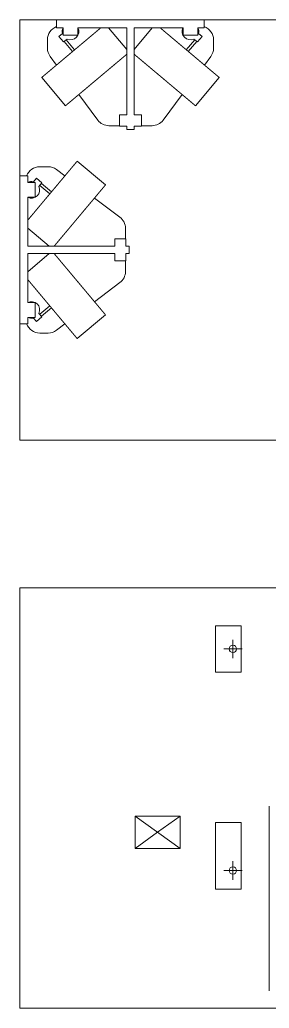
# Model space of a CAD drawing. Header units: millimetres. Extents: x 3056 to 110866, y 16649 to 58349.
# Drawn here: x 6756 to 8108, y 21473 to 26821 of the extents above; entities that cross this region are included whole.
import ezdxf

# ---------------------------------------------------------------- set-up
doc = ezdxf.new("R2010")
doc.units = ezdxf.units.MM
doc.layers.add('1', color=7, linetype='Continuous', true_color=0xffffff)

msp = doc.modelspace()

# ---------------------------------------------------------------- linework, layer by layer
at = {"layer": '1', "color": 80, "linetype": 'Continuous', "lineweight": 13}
for p, q in [((6756.5, 24547.3), (6756.5, 26821.3)), ((6756.5, 26821.3), (12383.5, 26821.3)), ((6756.5, 24547.3), (6756.5, 26821.3)), ((6756.5, 26821.3), (12383.5, 26821.3)), ((6956.5, 26821.3), (6956.5, 26778.3)), ((7756.5, 26821.3), (7756.5, 26778.3)), ((6956.5, 26778.3), (6991.5, 26778.3)), ((6987.6, 26747.2), (6968.9, 26731.4)), ((6991.5, 26778.3), (6991.5, 26738.3)), ((7071.5, 26778.3), (7336.5, 26778.3)), ((7071.5, 26778.3), (7071.5, 26738.3)), ((7336.5, 26661.2), (7238.2, 26778.3)), ((7336.5, 26778.3), (7336.5, 26306.3)), ((7376.5, 26778.3), (7376.5, 26306.3)), ((7474.7, 26778.3), (7376.5, 26661.2)), ((7376.5, 26778.3), (7641.5, 26778.3)), ((7641.5, 26778.3), (7641.5, 26738.3)), ((7721.5, 26778.3), (7721.5, 26738.3)), ((7721.5, 26778.3), (7756.5, 26778.3)), ((7725.3, 26747.2), (7744.1, 26731.4)), ((6906.5, 26667.3), (6906.5, 26713.3)), ((6994.1, 26701.3), (6968.9, 26731.4)), ((7071.5, 26738.3), (6991.5, 26738.3)), ((7012.9, 26717), (6994.1, 26701.3)), ((6997.6, 26704.2), (7043.2, 26649.8)), ((7053.9, 26658.8), (7008.3, 26713.2)), ((7721.5, 26738.3), (7641.5, 26738.3)), ((7704.7, 26713.2), (7659, 26658.8)), ((7669.7, 26649.8), (7715.4, 26704.2)), ((7700.1, 26717), (7718.8, 26701.3)), ((7718.8, 26701.3), (7744.1, 26731.4)), ((7806.5, 26713.3), (7806.5, 26667.3)), ((6921.5, 26622.3), (6955.8, 26576.5)), ((7757.1, 26576.5), (7791.5, 26622.3)), ((6876.2, 26509.7), (7004.8, 26356.5)), ((7708.2, 26356.5), (7836.7, 26509.7)), ((7076, 26416.3), (7179.5, 26278.3)), ((7533.5, 26278.3), (7636.9, 26416.3)), ((7296.5, 26306.3), (7296.5, 26246.3)), ((7336.5, 26306.3), (7296.5, 26306.3)), ((7376.5, 26306.3), (7416.5, 26306.3)), ((7416.5, 26306.3), (7416.5, 26246.3)), ((7296.5, 26248.3), (7239.5, 26248.3)), ((7336.5, 26246.3), (7296.5, 26246.3)), ((7336.5, 26246.3), (7336.5, 26228.3)), ((7376.5, 26228.3), (7336.5, 26228.3)), ((7376.5, 26246.3), (7416.5, 26246.3)), ((7376.5, 26246.3), (7376.5, 26228.3)), ((7376.7, 26243.6), (7376.5, 26243.6)), ((7376.7, 26243.6), (7376.7, 26246.3)), ((7473.5, 26248.3), (7416.5, 26248.3)), ((7221.3, 25928), (7068.1, 26056.6)), ((6864.5, 26026.3), (6910.5, 26026.3)), ((7001.3, 25976.9), (6955.5, 26011.3)), ((6756.5, 25976.3), (6799.5, 25976.3)), ((6799.5, 25941.3), (6799.5, 25976.3)), ((6799.5, 25941.3), (6839.5, 25941.3)), ((6830.6, 25945.2), (6846.4, 25963.9)), ((6839.5, 25941.3), (6839.5, 25861.3)), ((6876.5, 25938.7), (6846.4, 25963.9)), ((6860.7, 25919.9), (6876.5, 25938.7)), ((6864.6, 25924.5), (6919, 25878.8)), ((6928, 25889.6), (6873.6, 25935.2)), ((6799.5, 25861.3), (6839.5, 25861.3)), ((6799.5, 25596.3), (6799.5, 25861.3)), ((7299.5, 25753.3), (7161.5, 25856.8)), ((6799.5, 25694.5), (6916.5, 25596.3)), ((7329.5, 25693.3), (7329.5, 25636.3)), ((7271.5, 25636.3), (7331.5, 25636.3)), ((7271.5, 25596.3), (7271.5, 25636.3)), ((7331.5, 25596.3), (7331.5, 25636.3)), ((6799.5, 25596.3), (7271.5, 25596.3)), ((7334.1, 25596.6), (7331.5, 25596.5)), ((7331.5, 25596.3), (7349.5, 25596.3)), ((7334.1, 25596.6), (7334.1, 25596.3)), ((7349.5, 25596.3), (7349.5, 25556.3)), ((6799.5, 25291.3), (6799.5, 25556.3)), ((6916.5, 25556.3), (6799.5, 25458.1)), ((6799.5, 25556.3), (7271.5, 25556.3)), ((7271.5, 25556.3), (7271.5, 25516.3)), ((7271.5, 25516.3), (7331.5, 25516.3)), ((7329.5, 25516.3), (7329.5, 25459.3)), ((7331.5, 25556.3), (7349.5, 25556.3)), ((7331.5, 25556.3), (7331.5, 25516.3)), ((7161.5, 25295.8), (7299.5, 25399.3)), ((6799.5, 25291.3), (6839.5, 25291.3)), ((6839.5, 25291.3), (6839.5, 25211.3)), ((6919, 25273.8), (6864.6, 25228.1)), ((6873.6, 25217.4), (6928, 25263)), ((6799.5, 25211.3), (6839.5, 25211.3)), ((6799.5, 25176.3), (6799.5, 25211.3)), ((6830.6, 25207.4), (6846.4, 25188.7)), ((6876.5, 25213.9), (6846.4, 25188.7)), ((6860.7, 25232.7), (6876.5, 25213.9)), ((7068.1, 25096), (7221.3, 25224.6)), ((6756.5, 25176.3), (6799.5, 25176.3)), ((6955.5, 25141.3), (7001.3, 25175.7)), ((6910.5, 25126.3), (6864.5, 25126.3)), ((12383.5, 24547.3), (6756.5, 24547.3)), ((12383.5, 24547.3), (6756.5, 24547.3)), ((6756.5, 21473.3), (6756.5, 23747.3)), ((6756.5, 21473.3), (6756.5, 23747.3)), ((6756.5, 23747.3), (12383.5, 23747.3)), ((6756.5, 23747.3), (12383.5, 23747.3)), ((7957, 23542.3), (7817, 23542.3)), ((7817, 23542.3), (7817, 23292.3)), ((7957, 23292.3), (7957, 23542.3)), ((7911.5, 23367.3), (7911.5, 23467.3)), ((7961.5, 23417.3), (7861.5, 23417.3)), ((7817, 23292.3), (7957, 23292.3)), ((7381.5, 22512.3), (7625.5, 22338.3)), ((7381.5, 22512.3), (7625.5, 22512.3)), ((7381.5, 22338.3), (7381.5, 22512.3)), ((7625.5, 22512.3), (7503.5, 22425.3)), ((7625.5, 22512.3), (7625.5, 22338.3)), ((7817, 22478.3), (7817, 22118.3)), ((7957, 22478.3), (7817, 22478.3)), ((7957, 22118.3), (7957, 22478.3)), ((7381.5, 22338.3), (7503.5, 22425.3)), ((7625.5, 22338.3), (7381.5, 22338.3)), ((7911.5, 22168.3), (7911.5, 22268.3)), ((7961.5, 22218.3), (7861.5, 22218.3)), ((7817, 22118.3), (7957, 22118.3)), ((12383.5, 21473.3), (6756.5, 21473.3)), ((12383.5, 21473.3), (6756.5, 21473.3))]:
    msp.add_line(p, q, dxfattribs=at)
for centre in [(7911.5, 23417.3), (7911.5, 22218.3)]:
    msp.add_circle(centre, 20, dxfattribs=at)
for centre, radius, start, end in [((6981.5, 26713.3), 75, 109.4723, 180), ((7031.5, 26758.3), 45.2, 153.7683, 194.2622), ((7031.5, 26758.3), 45.2, 245.7378, 26.2321), ((7681.5, 26758.3), 45.2, 153.7679, 294.2622), ((7681.5, 26758.3), 45.2, 345.7378, 26.2317), ((7731.5, 26713.3), 75, 0, 70.5277), ((6981.5, 26667.3), 75, 180, 216.8699), ((7731.5, 26667.3), 75, 323.1301, 0), ((7239.5, 26323.3), 75, 216.8699, 270), ((7473.5, 26323.3), 75, 270, 323.1301), ((6864.5, 25951.3), 75, 90, 160.5277), ((6910.5, 25951.3), 75, 53.1301, 90), ((6819.5, 25901.3), 45.2, 75.7378, 116.2317), ((6819.5, 25901.3), 45.2, 243.7679, 24.2622), ((7254.5, 25693.3), 75, 0, 53.1301), ((7254.5, 25459.3), 75, 306.8699, 360), ((6819.5, 25251.3), 45.2, 335.7378, 116.2321), ((6819.5, 25251.3), 45.2, 243.7683, 284.2622), ((6864.5, 25201.3), 75, 199.4723, 270), ((6910.5, 25201.3), 75, 270, 306.8699)]:
    msp.add_arc(centre, radius, start, end, dxfattribs=at)
for points, knots in [([(7196.3, 26778.3), (7193.6, 26776), (7190.7, 26773.6), (7187.7, 26771), (7184.5, 26768.4), (7182.9, 26767), (7181.3, 26765.7), (7177.9, 26762.8), (7174.4, 26759.9), (7170.8, 26756.8), (7168.9, 26755.3), (7165.1, 26752.1), (7161.2, 26748.8), (7159.2, 26747.2), (7157.2, 26745.5), (7153.1, 26742), (7148.9, 26738.5), (7146.8, 26736.8), (7144.7, 26734.9), (7140.3, 26731.3), (7138.1, 26729.4), (7133.6, 26725.6), (7129, 26721.8), (7126.7, 26719.9), (7122, 26715.9), (7119.7, 26714), (7114.9, 26709.9), (7110, 26705.9), (7107.6, 26703.8), (7105.1, 26701.8), (7102.7, 26699.7), (7100.2, 26697.6), (7095.2, 26693.4), (7090.1, 26689.2), (7085.1, 26684.9), (7082.5, 26682.8), (7080, 26680.7), (7074.8, 26676.3), (7072.2, 26674.2), (7067.1, 26669.8), (7064.5, 26667.7), (7061.9, 26665.5), (7056.7, 26661.1), (7054.1, 26658.9), (7048.9, 26654.6), (7046.3, 26652.4), (7043.7, 26650.2), (7038.4, 26645.8), (7033.2, 26641.5), (7030.7, 26639.3), (7025.5, 26634.9), (7022.9, 26632.8), (7020.3, 26630.6), (7017.8, 26628.5), (7012.6, 26624.2), (7010.1, 26622), (7005, 26617.8), (7002.5, 26615.7), (6997.5, 26611.5), (6992.6, 26607.3), (6990.1, 26605.3), (6985.2, 26601.2), (6980.4, 26597.1), (6975.7, 26593.1), (6973.3, 26591.2), (6968.6, 26587.2), (6966.4, 26585.3), (6961.8, 26581.5), (6957.4, 26577.8), (6953, 26574.1), (6950.8, 26572.3), (6948.7, 26570.5), (6946.6, 26568.7), (6942.4, 26565.2), (6940.4, 26563.5), (6938.3, 26561.8), (6934.4, 26558.5), (6930.5, 26555.3), (6928.7, 26553.7), (6926.8, 26552.1), (6923.2, 26549.1), (6919.6, 26546.1), (6916.2, 26543.3), (6913, 26540.5), (6911.4, 26539.2), (6908.3, 26536.6), (6906.8, 26535.3), (6903.9, 26532.9), (6902.5, 26531.7), (6901.1, 26530.6), (6898.5, 26528.4), (6897.2, 26527.3), (6896, 26526.3), (6894.8, 26525.3), (6893.6, 26524.3), (6891.4, 26522.4), (6889.4, 26520.7), (6887.4, 26519.1), (6885.7, 26517.6), (6884, 26516.2), (6882.5, 26515), (6881.2, 26513.9), (6880.1, 26512.9), (6879.5, 26512.5), (6879, 26512.1), (6878.2, 26511.3), (6877.5, 26510.7), (6877.2, 26510.5), (6876.9, 26510.3), (6876.7, 26510.1), (6876.5, 26509.9), (6876.4, 26509.8), (6876.3, 26509.7), (6876.2, 26509.7), (6876.2, 26509.7)], [0, 0, 0.008591, 0.017597, 0.027011, 0.036822, 0.041922, 0.047019, 0.057598, 0.068548, 0.079855, 0.08568, 0.097507, 0.109665, 0.115827, 0.122144, 0.134938, 0.148027, 0.154641, 0.161402, 0.17505, 0.181943, 0.195986, 0.21027, 0.217522, 0.232146, 0.239509, 0.25444, 0.269566, 0.277213, 0.284863, 0.29259, 0.300321, 0.315926, 0.331665, 0.347524, 0.355509, 0.363489, 0.379542, 0.387604, 0.403765, 0.411856, 0.419976, 0.436223, 0.444356, 0.460633, 0.468775, 0.476914, 0.493182, 0.509419, 0.517515, 0.533679, 0.541747, 0.54978, 0.55781, 0.573786, 0.581718, 0.597534, 0.605408, 0.621031, 0.63651, 0.644168, 0.6594, 0.674447, 0.689301, 0.696678, 0.711217, 0.718375, 0.732562, 0.746506, 0.760187, 0.766959, 0.773594, 0.780227, 0.793205, 0.799541, 0.805881, 0.818237, 0.830272, 0.836121, 0.841966, 0.853314, 0.864305, 0.874925, 0.885168, 0.890099, 0.899756, 0.904485, 0.913543, 0.917861, 0.922183, 0.9304, 0.934298, 0.938192, 0.941873, 0.945548, 0.952462, 0.958925, 0.964934, 0.970486, 0.97557, 0.980181, 0.98432, 0.987983, 0.989574, 0.991163, 0.99386, 0.996067, 0.996926, 0.997786, 0.998402, 0.999016, 0.999388, 0.999754, 0.99988, 1, 1]), ([(7836.7, 26509.7), (7836.7, 26509.7), (7836.7, 26509.7), (7836.5, 26509.8), (7836.4, 26509.9), (7836.2, 26510.1), (7836, 26510.3), (7835.8, 26510.5), (7835.5, 26510.7), (7834.8, 26511.3), (7833.9, 26512.1), (7833.4, 26512.5), (7832.9, 26512.9), (7831.7, 26513.9), (7830.4, 26515), (7828.9, 26516.2), (7827.3, 26517.6), (7825.5, 26519.1), (7823.6, 26520.7), (7821.5, 26522.4), (7819.3, 26524.3), (7818.1, 26525.3), (7817, 26526.3), (7815.7, 26527.3), (7814.5, 26528.4), (7811.8, 26530.6), (7810.4, 26531.7), (7809.1, 26532.9), (7806.2, 26535.3), (7803.1, 26537.9), (7801.6, 26539.2), (7800, 26540.5), (7796.7, 26543.3), (7793.3, 26546.1), (7789.8, 26549.1), (7786.1, 26552.1), (7784.3, 26553.7), (7782.4, 26555.3), (7778.5, 26558.5), (7774.6, 26561.8), (7772.6, 26563.5), (7770.5, 26565.2), (7766.4, 26568.7), (7764.3, 26570.5), (7762.1, 26572.3), (7760, 26574.1), (7755.6, 26577.8), (7751.1, 26581.5), (7746.6, 26585.3), (7744.3, 26587.2), (7739.6, 26591.2), (7734.9, 26595.1), (7730.1, 26599.1), (7727.7, 26601.2), (7722.8, 26605.3), (7720.4, 26607.3), (7715.4, 26611.5), (7710.4, 26615.7), (7707.9, 26617.8), (7702.8, 26622), (7700.3, 26624.2), (7695.2, 26628.5), (7692.6, 26630.6), (7690, 26632.8), (7687.5, 26634.9), (7682.3, 26639.3), (7679.7, 26641.5), (7674.5, 26645.8), (7669.3, 26650.2), (7666.7, 26652.4), (7664.1, 26654.6), (7658.9, 26658.9), (7656.3, 26661.1), (7651.1, 26665.5), (7648.5, 26667.7), (7645.9, 26669.8), (7640.7, 26674.2), (7635.5, 26678.5), (7630.4, 26682.8), (7625.3, 26687.1), (7620.3, 26691.3), (7617.8, 26693.4), (7612.8, 26697.6), (7610.3, 26699.7), (7607.8, 26701.8), (7602.9, 26705.9), (7598.1, 26709.9), (7593.3, 26714), (7590.9, 26715.9), (7586.2, 26719.9), (7583.9, 26721.8), (7579.4, 26725.6), (7577.1, 26727.5), (7572.7, 26731.3), (7568.3, 26734.9), (7566.1, 26736.8), (7564, 26738.5), (7561.9, 26740.3), (7557.7, 26743.8), (7555.7, 26745.5), (7551.7, 26748.8), (7547.8, 26752.1), (7544, 26755.3), (7542.2, 26756.8), (7538.6, 26759.9), (7536.8, 26761.3), (7533.4, 26764.2), (7530, 26767), (7528.4, 26768.4), (7525.3, 26771), (7522.2, 26773.6), (7519.4, 26776), (7516.6, 26778.3)], [0, 0, 0.00012, 0.000246, 0.000614, 0.000984, 0.001598, 0.002214, 0.003074, 0.003933, 0.00614, 0.008838, 0.010426, 0.012019, 0.01568, 0.019819, 0.024432, 0.029514, 0.035066, 0.041075, 0.047538, 0.054452, 0.058129, 0.061808, 0.065702, 0.0696, 0.077817, 0.082139, 0.086457, 0.095516, 0.104974, 0.109901, 0.114832, 0.125075, 0.135695, 0.146686, 0.158034, 0.163879, 0.169728, 0.181763, 0.194119, 0.200459, 0.206795, 0.219773, 0.226406, 0.233043, 0.239813, 0.253494, 0.267438, 0.281627, 0.288783, 0.303323, 0.318077, 0.33303, 0.3406, 0.355832, 0.36349, 0.378969, 0.394592, 0.402466, 0.418282, 0.426214, 0.44219, 0.45022, 0.458253, 0.466321, 0.482485, 0.490581, 0.506818, 0.523086, 0.531225, 0.539367, 0.555644, 0.563779, 0.580024, 0.588144, 0.596237, 0.612396, 0.628484, 0.644491, 0.660405, 0.676205, 0.684074, 0.699679, 0.70741, 0.715137, 0.730434, 0.74556, 0.760491, 0.767854, 0.782478, 0.78973, 0.804014, 0.811035, 0.824951, 0.838598, 0.845359, 0.851973, 0.858592, 0.871535, 0.877856, 0.890336, 0.902493, 0.91432, 0.920145, 0.931452, 0.936928, 0.947691, 0.958078, 0.963178, 0.972989, 0.982404, 0.991409, 1, 1]), ([(7336.5, 26634.8), (7334.4, 26633.1), (7333.3, 26632.1), (7331, 26630.2), (7329.9, 26629.3), (7327.4, 26627.2), (7326.1, 26626.1), (7324.8, 26625), (7322, 26622.7), (7319.1, 26620.2), (7317.6, 26619), (7316.1, 26617.7), (7314.5, 26616.4), (7312.9, 26615.1), (7309.7, 26612.3), (7308, 26610.9), (7306.3, 26609.5), (7304.5, 26608), (7301, 26605), (7299.2, 26603.5), (7295.4, 26600.4), (7291.6, 26597.1), (7289.6, 26595.5), (7285.6, 26592.1), (7283.6, 26590.4), (7279.4, 26587), (7275.2, 26583.4), (7273, 26581.6), (7270.9, 26579.8), (7266.5, 26576.1), (7262, 26572.3), (7257.4, 26568.5), (7252.8, 26564.6), (7250.4, 26562.6), (7248, 26560.6), (7243.3, 26556.6), (7240.8, 26554.6), (7238.4, 26552.5), (7236, 26550.5), (7233.5, 26548.4), (7231, 26546.3), (7228.6, 26544.3), (7223.6, 26540.1), (7221.1, 26538), (7218.5, 26535.9), (7213.5, 26531.6), (7208.4, 26527.3), (7205.8, 26525.2), (7200.6, 26520.8), (7198.1, 26518.7), (7192.9, 26514.3), (7190.3, 26512.1), (7187.7, 26510), (7185.1, 26507.8), (7179.9, 26503.4), (7174.7, 26499), (7169.5, 26494.7), (7166.9, 26492.5), (7161.7, 26488.1), (7159.1, 26486), (7156.5, 26483.8), (7153.9, 26481.6), (7151.3, 26479.5), (7148.8, 26477.3), (7143.6, 26473), (7141.1, 26470.9), (7136, 26466.6), (7131, 26462.4), (7128.5, 26460.3), (7126, 26458.2), (7121, 26454), (7118.6, 26452), (7113.7, 26447.9), (7108.9, 26443.8), (7104.1, 26439.8), (7101.8, 26437.9), (7097.1, 26434), (7092.5, 26430.1), (7090.3, 26428.2), (7088, 26426.3), (7083.6, 26422.6), (7081.5, 26420.8), (7077.2, 26417.2), (7075, 26415.4), (7073, 26413.7), (7068.9, 26410.3), (7064.9, 26406.9), (7062.9, 26405.2), (7059, 26402), (7055.3, 26398.9), (7053.5, 26397.4), (7051.7, 26395.8), (7049.9, 26394.4), (7046.5, 26391.5), (7044.8, 26390), (7043.1, 26388.7), (7039.9, 26386), (7036.8, 26383.4), (7033.9, 26380.9), (7032.4, 26379.7), (7029.6, 26377.4), (7027, 26375.1), (7024.5, 26373.1), (7022.2, 26371.1), (7021.1, 26370.2), (7018.9, 26368.4), (7017.9, 26367.5), (7016, 26365.9), (7015.1, 26365.1), (7014.2, 26364.4), (7013.4, 26363.7), (7012.6, 26363), (7011.1, 26361.8), (7010.4, 26361.2), (7009.2, 26360.2), (7008.1, 26359.3), (7007.6, 26358.8), (7007.2, 26358.5), (7006.7, 26358.1), (7006, 26357.5), (7005.7, 26357.3), (7005.5, 26357.1), (7005.3, 26356.9), (7005.1, 26356.7), (7005, 26356.6), (7004.8, 26356.5), (7004.8, 26356.5), (7004.8, 26356.5)], [0, 0, 0.006203, 0.009526, 0.016378, 0.019909, 0.027397, 0.031345, 0.035297, 0.043605, 0.052312, 0.056859, 0.061409, 0.066147, 0.070888, 0.080739, 0.08585, 0.090959, 0.096249, 0.106994, 0.112457, 0.123713, 0.135293, 0.141244, 0.153295, 0.159397, 0.17189, 0.184668, 0.19119, 0.197716, 0.21102, 0.224573, 0.238357, 0.252366, 0.259471, 0.26658, 0.28099, 0.288284, 0.295581, 0.30296, 0.310343, 0.3178, 0.32526, 0.340317, 0.34791, 0.355501, 0.370802, 0.386202, 0.393943, 0.409466, 0.417248, 0.432861, 0.440692, 0.448518, 0.456366, 0.472061, 0.487764, 0.50346, 0.511303, 0.526967, 0.534774, 0.542585, 0.550364, 0.558147, 0.565889, 0.581341, 0.589043, 0.604348, 0.61954, 0.627076, 0.634607, 0.649532, 0.656918, 0.671603, 0.686118, 0.700438, 0.707554, 0.72157, 0.735371, 0.742155, 0.748937, 0.762255, 0.768791, 0.781719, 0.788112, 0.794372, 0.806735, 0.818804, 0.824763, 0.836363, 0.847639, 0.853111, 0.858581, 0.86388, 0.874299, 0.879416, 0.884356, 0.894045, 0.903359, 0.912279, 0.916648, 0.924977, 0.932903, 0.940414, 0.947506, 0.950836, 0.957287, 0.960399, 0.966195, 0.968869, 0.971546, 0.973993, 0.976445, 0.980892, 0.982889, 0.98665, 0.989944, 0.991479, 0.992776, 0.994077, 0.996207, 0.997034, 0.997863, 0.998458, 0.99905, 0.999408, 0.999762, 0.999883, 1, 1]), ([(7708.2, 26356.5), (7708.1, 26356.5), (7708.1, 26356.5), (7708, 26356.6), (7707.9, 26356.7), (7707.7, 26356.9), (7707.5, 26357.1), (7706.9, 26357.5), (7706.6, 26357.8), (7705.8, 26358.5), (7705.4, 26358.8), (7704.8, 26359.3), (7703.7, 26360.2), (7702.5, 26361.2), (7701.1, 26362.4), (7699.6, 26363.7), (7698.7, 26364.4), (7697.9, 26365.1), (7697, 26365.9), (7695, 26367.5), (7694, 26368.4), (7691.9, 26370.2), (7690.8, 26371.1), (7688.4, 26373.1), (7685.9, 26375.1), (7683.3, 26377.4), (7680.5, 26379.7), (7679.1, 26380.9), (7676.1, 26383.4), (7673, 26386), (7669.8, 26388.7), (7668.2, 26390), (7666.5, 26391.5), (7663, 26394.4), (7661.3, 26395.8), (7659.5, 26397.4), (7657.6, 26398.9), (7653.9, 26402), (7650.1, 26405.2), (7646.1, 26408.6), (7644.1, 26410.3), (7640, 26413.7), (7637.9, 26415.4), (7635.8, 26417.2), (7631.5, 26420.8), (7629.3, 26422.6), (7627.1, 26424.5), (7624.9, 26426.3), (7622.7, 26428.2), (7620.4, 26430.1), (7615.8, 26434), (7611.2, 26437.9), (7608.8, 26439.8), (7604.1, 26443.8), (7599.2, 26447.9), (7594.4, 26452), (7589.5, 26456.1), (7584.5, 26460.3), (7582, 26462.4), (7576.9, 26466.6), (7571.9, 26470.9), (7569.3, 26473), (7564.2, 26477.3), (7561.6, 26479.5), (7559, 26481.6), (7556.5, 26483.8), (7553.9, 26486), (7551.3, 26488.1), (7546.1, 26492.5), (7543.5, 26494.7), (7538.3, 26499), (7533.1, 26503.4), (7527.9, 26507.8), (7525.3, 26510), (7522.7, 26512.1), (7520.1, 26514.3), (7514.9, 26518.7), (7512.3, 26520.8), (7507.1, 26525.2), (7504.6, 26527.3), (7499.5, 26531.6), (7494.4, 26535.9), (7491.9, 26538), (7489.4, 26540.1), (7484.4, 26544.3), (7481.9, 26546.3), (7479.4, 26548.4), (7477, 26550.5), (7474.5, 26552.5), (7469.7, 26556.6), (7464.9, 26560.6), (7460.2, 26564.6), (7455.5, 26568.5), (7451, 26572.3), (7446.5, 26576.1), (7444.3, 26577.9), (7439.9, 26581.6), (7437.7, 26583.4), (7433.5, 26587), (7429.3, 26590.4), (7427.3, 26592.1), (7423.3, 26595.5), (7421.4, 26597.1), (7417.5, 26600.4), (7413.8, 26603.5), (7412, 26605), (7408.4, 26608), (7406.6, 26609.5), (7405, 26610.9), (7403.3, 26612.3), (7400, 26615.1), (7398.4, 26616.4), (7396.8, 26617.7), (7395.3, 26619), (7393.8, 26620.2), (7390.9, 26622.7), (7388.2, 26625), (7386.9, 26626.1), (7385.6, 26627.2), (7383.1, 26629.3), (7381.9, 26630.2), (7379.6, 26632.1), (7378.5, 26633.1), (7376.5, 26634.8)], [0, 0, 0.000117, 0.000238, 0.000592, 0.00095, 0.001542, 0.002137, 0.003794, 0.004859, 0.007224, 0.008521, 0.010056, 0.01335, 0.017113, 0.021331, 0.026007, 0.028454, 0.031132, 0.033805, 0.039601, 0.042714, 0.049164, 0.052494, 0.059586, 0.067097, 0.075023, 0.083352, 0.087721, 0.096641, 0.105955, 0.115644, 0.120584, 0.125702, 0.13612, 0.141419, 0.146889, 0.152361, 0.163637, 0.175237, 0.187155, 0.193266, 0.205628, 0.211888, 0.218281, 0.231209, 0.237745, 0.244403, 0.251063, 0.257845, 0.264629, 0.27843, 0.292446, 0.299562, 0.313882, 0.328397, 0.343083, 0.357931, 0.372924, 0.38046, 0.395652, 0.410957, 0.418659, 0.434111, 0.441853, 0.449636, 0.457415, 0.465226, 0.473033, 0.488697, 0.496541, 0.512236, 0.527939, 0.543634, 0.551482, 0.559308, 0.567139, 0.582752, 0.590534, 0.606057, 0.613798, 0.629198, 0.644499, 0.65209, 0.659683, 0.674742, 0.682201, 0.689657, 0.69704, 0.704419, 0.71901, 0.73342, 0.747634, 0.761643, 0.775427, 0.78898, 0.795631, 0.80881, 0.815333, 0.82811, 0.840603, 0.846705, 0.858756, 0.864707, 0.876287, 0.887543, 0.893006, 0.903751, 0.909041, 0.91415, 0.919261, 0.929112, 0.933853, 0.938591, 0.943141, 0.947688, 0.956395, 0.964703, 0.968655, 0.972603, 0.980091, 0.983622, 0.990476, 0.993797, 1, 1]), ([(7068.1, 26056.6), (7068, 26056.5), (7067.9, 26056.4), (7067.8, 26056.2), (7067.7, 26056.1), (7067.3, 26055.6), (7067, 26055.3), (7066.7, 26055), (7066.1, 26054.2), (7065.3, 26053.2), (7064.9, 26052.7), (7064.4, 26052.1), (7063.9, 26051.5), (7063.3, 26050.9), (7062.1, 26049.5), (7060.8, 26047.9), (7060.2, 26047.1), (7059.4, 26046.2), (7057.9, 26044.4), (7057.1, 26043.4), (7055.3, 26041.3), (7053.5, 26039.1), (7051.5, 26036.8), (7050.4, 26035.5), (7048.3, 26033), (7047.2, 26031.7), (7046, 26030.3), (7044.9, 26028.9), (7042.4, 26026), (7039.9, 26023), (7038.6, 26021.4), (7035.9, 26018.2), (7033.1, 26014.8), (7031.6, 26013.1), (7028.7, 26009.6), (7025.6, 26006), (7022.5, 26002.2), (7019.3, 25998.4), (7017.6, 25996.4), (7014.2, 25992.4), (7012.5, 25990.4), (7010.8, 25988.3), (7007.3, 25984.1), (7003.7, 25979.8), (7001.9, 25977.6), (6998.1, 25973.2), (6996.3, 25971), (6992.4, 25966.4), (6988.6, 25961.8), (6984.6, 25957.1), (6982.6, 25954.7), (6978.6, 25950), (6976.6, 25947.5), (6972.5, 25942.7), (6968.4, 25937.7), (6966.3, 25935.2), (6964.2, 25932.7), (6960, 25927.7), (6955.7, 25922.7), (6951.5, 25917.6), (6947.2, 25912.4), (6945, 25909.9), (6940.7, 25904.7), (6936.3, 25899.5), (6932, 25894.3), (6927.6, 25889.1), (6923.2, 25883.9), (6918.8, 25878.7), (6914.5, 25873.5), (6910.1, 25868.3), (6905.8, 25863.1), (6901.4, 25857.9), (6897.1, 25852.8), (6895, 25850.3), (6890.7, 25845.2), (6886.5, 25840.1), (6884.3, 25837.6), (6880.1, 25832.6), (6878.1, 25830.1), (6873.9, 25825.2), (6871.9, 25822.7), (6869.9, 25820.3), (6865.8, 25815.5), (6861.8, 25810.8), (6859.9, 25808.4), (6856, 25803.8), (6852.1, 25799.2), (6848.3, 25794.7), (6844.6, 25790.3), (6842.8, 25788.1), (6839.2, 25783.8), (6837.5, 25781.7), (6834, 25777.6), (6830.6, 25773.5), (6828.9, 25771.5), (6825.7, 25767.7), (6824.1, 25765.7), (6820.9, 25762), (6817.9, 25758.4), (6814.9, 25754.9), (6812.1, 25751.5), (6810.7, 25749.9), (6808.1, 25746.7), (6806.7, 25745.1), (6804.2, 25742.1), (6801.8, 25739.2), (6799.5, 25736.4)], [0, 0, 0.000247, 0.000618, 0.000984, 0.001602, 0.003075, 0.003935, 0.00504, 0.007494, 0.01043, 0.012018, 0.013851, 0.01568, 0.017752, 0.022127, 0.026977, 0.029521, 0.032291, 0.03807, 0.041076, 0.04754, 0.054452, 0.061808, 0.065707, 0.073709, 0.077823, 0.08214, 0.086461, 0.095518, 0.104976, 0.109907, 0.119953, 0.130389, 0.135697, 0.146688, 0.158036, 0.169732, 0.181765, 0.187942, 0.200462, 0.206795, 0.213288, 0.226407, 0.239819, 0.24659, 0.260408, 0.267442, 0.281632, 0.296055, 0.310702, 0.318076, 0.333034, 0.340605, 0.355836, 0.371229, 0.378971, 0.386783, 0.402469, 0.418282, 0.434207, 0.450225, 0.458252, 0.474386, 0.490584, 0.506818, 0.523085, 0.539367, 0.555648, 0.571912, 0.588145, 0.604331, 0.620461, 0.636513, 0.644491, 0.660407, 0.676204, 0.684072, 0.699678, 0.707411, 0.722787, 0.730438, 0.737996, 0.753027, 0.767856, 0.77522, 0.789734, 0.804016, 0.818058, 0.831844, 0.838598, 0.851977, 0.858591, 0.871534, 0.884172, 0.890336, 0.902495, 0.908488, 0.920148, 0.931455, 0.9424, 0.952979, 0.958079, 0.968085, 0.972988, 0.982402, 0.991411, 1, 1]), ([(7221.3, 25928), (7221.2, 25927.9), (7221.1, 25927.8), (7221, 25927.7), (7220.9, 25927.5), (7220.7, 25927.3), (7220.5, 25927), (7220.2, 25926.7), (7219.9, 25926.4), (7219.6, 25926), (7218.9, 25925.2), (7218.5, 25924.7), (7218.1, 25924.2), (7217.6, 25923.6), (7216.5, 25922.3), (7216, 25921.7), (7214.7, 25920.2), (7213.4, 25918.6), (7212.6, 25917.7), (7211.9, 25916.8), (7210.3, 25914.9), (7208.5, 25912.8), (7207.6, 25911.7), (7205.7, 25909.4), (7203.7, 25907), (7201.5, 25904.4), (7200.4, 25903.1), (7198.1, 25900.4), (7195.7, 25897.5), (7193.1, 25894.4), (7191.8, 25892.9), (7189.1, 25889.6), (7186.3, 25886.3), (7184.9, 25884.6), (7181.9, 25881.1), (7178.9, 25877.5), (7175.8, 25873.7), (7172.5, 25869.9), (7169.2, 25865.9), (7165.8, 25861.9), (7164.1, 25859.8), (7160.5, 25855.6), (7156.9, 25851.3), (7153.3, 25846.9), (7149.5, 25842.5), (7147.6, 25840.2), (7143.8, 25835.7), (7139.9, 25831), (7135.9, 25826.3), (7131.9, 25821.5), (7129.9, 25819.1), (7125.8, 25814.2), (7123.8, 25811.8), (7119.6, 25806.8), (7117.5, 25804.3), (7113.3, 25799.3), (7109, 25794.2), (7104.8, 25789.1), (7102.6, 25786.6), (7098.3, 25781.4), (7094, 25776.3), (7089.6, 25771.1), (7085.3, 25765.9), (7080.9, 25760.7), (7076.5, 25755.5), (7074.4, 25752.9), (7070, 25747.7), (7065.6, 25742.5), (7063.4, 25739.9), (7059.1, 25734.7), (7054.8, 25729.5), (7050.5, 25724.4), (7046.2, 25719.3), (7041.9, 25714.2), (7037.7, 25709.2), (7033.5, 25704.2), (7029.3, 25699.2), (7027.3, 25696.8), (7025.2, 25694.3), (7021.2, 25689.5), (7017.2, 25684.7), (7015.2, 25682.4), (7011.3, 25677.7), (7009.3, 25675.4), (7007.4, 25673.1), (7003.6, 25668.5), (7001.7, 25666.3), (6998, 25661.9), (6994.4, 25657.6), (6990.8, 25653.3), (6987.3, 25649.2), (6983.9, 25645.1), (6982.3, 25643.2), (6980.6, 25641.2), (6977.4, 25637.3), (6974.3, 25633.6), (6972.7, 25631.8), (6969.8, 25628.2), (6968.3, 25626.5), (6965.4, 25623.1), (6964.1, 25621.5), (6962.7, 25619.8), (6960.1, 25616.7), (6958.8, 25615.2), (6956.3, 25612.2), (6955.1, 25610.8), (6952.8, 25608), (6950.6, 25605.4), (6949.5, 25604.1), (6948.5, 25602.9), (6946.5, 25600.6), (6944.7, 25598.4), (6943, 25596.3)], [0, 0, 0.000239, 0.000592, 0.00095, 0.001541, 0.002136, 0.002966, 0.003791, 0.004858, 0.00592, 0.00852, 0.010052, 0.011589, 0.013353, 0.017111, 0.019105, 0.023555, 0.028454, 0.031131, 0.033805, 0.039597, 0.045832, 0.049161, 0.056042, 0.063342, 0.071062, 0.075021, 0.083354, 0.092083, 0.101205, 0.105953, 0.115643, 0.125702, 0.130822, 0.141417, 0.152359, 0.163637, 0.175236, 0.187153, 0.199373, 0.205628, 0.218284, 0.231209, 0.244401, 0.257848, 0.264629, 0.278428, 0.292444, 0.306673, 0.321095, 0.328394, 0.343084, 0.350466, 0.36539, 0.372926, 0.388056, 0.403302, 0.418662, 0.426361, 0.441852, 0.457414, 0.473032, 0.488696, 0.504386, 0.520086, 0.52794, 0.543638, 0.559307, 0.567138, 0.582755, 0.598311, 0.613799, 0.629196, 0.644495, 0.659682, 0.674741, 0.689657, 0.697037, 0.70442, 0.71901, 0.733418, 0.740529, 0.75464, 0.761639, 0.768536, 0.782202, 0.78898, 0.802284, 0.815329, 0.828107, 0.840604, 0.852807, 0.858753, 0.864703, 0.876285, 0.887545, 0.893003, 0.903754, 0.909036, 0.919259, 0.924184, 0.929112, 0.93859, 0.943142, 0.952044, 0.956393, 0.964703, 0.972601, 0.976347, 0.980089, 0.987157, 0.993794, 1, 1]), ([(6943, 25556.3), (6944.7, 25554.2), (6945.6, 25553.1), (6946.5, 25552), (6947.5, 25550.9), (6949.5, 25548.4), (6950.6, 25547.2), (6952.8, 25544.6), (6955.1, 25541.8), (6956.3, 25540.4), (6957.5, 25538.9), (6958.8, 25537.4), (6961.4, 25534.3), (6964.1, 25531.1), (6965.5, 25529.5), (6966.9, 25527.8), (6969.8, 25524.3), (6972.8, 25520.8), (6974.3, 25519), (6977.4, 25515.2), (6980.7, 25511.4), (6984, 25507.4), (6987.4, 25503.4), (6990.9, 25499.2), (6994.4, 25495), (6998, 25490.6), (7001.8, 25486.2), (7003.6, 25484), (7005.5, 25481.7), (7009.4, 25477.2), (7013.3, 25472.5), (7017.2, 25467.8), (7021.2, 25463), (7025.3, 25458.2), (7029.4, 25453.3), (7033.6, 25448.3), (7037.8, 25443.3), (7042, 25438.3), (7046.3, 25433.2), (7048.4, 25430.6), (7050.6, 25428.1), (7054.9, 25422.9), (7059.2, 25417.8), (7063.6, 25412.6), (7065.7, 25410), (7067.9, 25407.4), (7072.3, 25402.2), (7076.7, 25396.9)], [0, 0, 0.012921, 0.019842, 0.026753, 0.034118, 0.049279, 0.05707, 0.073538, 0.09084, 0.099909, 0.108985, 0.118455, 0.137812, 0.157954, 0.168219, 0.178873, 0.200538, 0.222926, 0.234313, 0.257761, 0.281903, 0.306694, 0.332127, 0.358165, 0.384794, 0.411978, 0.439706, 0.453831, 0.467948, 0.496674, 0.525862, 0.555484, 0.585517, 0.615922, 0.646676, 0.677758, 0.709136, 0.740783, 0.772661, 0.788704, 0.804755, 0.837019, 0.869431, 0.901971, 0.91828, 0.934597, 0.967279, 1, 1]), ([(6799.5, 25416.2), (6801.8, 25413.4), (6804.2, 25410.5), (6805.5, 25409), (6808.1, 25405.9), (6810.8, 25402.7), (6812.1, 25401.1), (6815, 25397.7), (6817.9, 25394.2), (6821, 25390.5), (6824.1, 25386.8), (6827.3, 25383), (6830.6, 25379), (6834, 25375), (6835.8, 25372.9), (6839.3, 25368.7), (6841.1, 25366.6), (6842.9, 25364.4), (6844.7, 25362.2), (6848.4, 25357.8), (6852.2, 25353.3), (6854.1, 25351), (6858, 25346.4), (6860, 25344), (6863.9, 25339.3), (6868, 25334.5), (6872, 25329.7), (6876.2, 25324.8), (6880.3, 25319.8), (6884.5, 25314.8), (6886.6, 25312.3), (6890.9, 25307.2), (6893, 25304.7), (6897.3, 25299.5), (6901.6, 25294.4), (6903.8, 25291.8), (6908.2, 25286.6), (6912.5, 25281.4), (6914.7, 25278.8), (6919.1, 25273.6), (6921.3, 25271), (6923.5, 25268.4)], [0, 0, 0.018642, 0.038192, 0.048402, 0.069274, 0.090982, 0.10206, 0.125017, 0.148779, 0.173326, 0.19864, 0.224679, 0.251428, 0.278874, 0.292918, 0.321345, 0.33571, 0.350387, 0.365056, 0.39499, 0.42547, 0.440975, 0.472239, 0.487994, 0.519974, 0.5524, 0.585235, 0.618449, 0.652008, 0.685887, 0.702981, 0.737273, 0.754494, 0.789144, 0.823989, 0.841497, 0.876563, 0.911756, 0.929366, 0.964671, 0.98234, 1, 1]), ([(7076.7, 25396.9), (7078.9, 25394.3), (7083.2, 25389.1), (7085.4, 25386.5), (7089.8, 25381.4), (7091.9, 25378.8), (7096.3, 25373.6), (7098.4, 25371), (7100.6, 25368.4), (7102.7, 25365.9), (7107, 25360.8), (7111.3, 25355.7), (7113.4, 25353.2), (7117.6, 25348.2), (7119.7, 25345.7), (7123.8, 25340.7), (7128, 25335.8), (7130, 25333.4), (7134, 25328.6), (7138, 25323.9), (7140, 25321.5), (7143.9, 25316.9), (7147.7, 25312.3), (7149.6, 25310), (7151.5, 25307.8), (7155.2, 25303.4), (7158.8, 25299), (7162.4, 25294.8), (7164.1, 25292.7), (7167.6, 25288.6), (7170.9, 25284.6), (7174.2, 25280.7), (7175.8, 25278.8), (7178.9, 25275.1), (7180.5, 25273.3), (7182, 25271.4), (7184.9, 25267.9), (7186.3, 25266.2), (7189.1, 25262.9), (7190.5, 25261.3), (7193.2, 25258.1), (7194.4, 25256.6), (7196.9, 25253.7), (7198.1, 25252.2), (7200.4, 25249.4), (7202.6, 25246.8), (7204.7, 25244.3), (7206.7, 25242), (7208.6, 25239.8), (7209.4, 25238.7), (7211.1, 25236.8), (7212.6, 25234.9), (7213.4, 25234), (7214.7, 25232.4), (7215.4, 25231.7), (7216.5, 25230.3), (7217.1, 25229.6), (7218.1, 25228.4), (7218.5, 25227.9), (7218.9, 25227.4), (7219.3, 25227), (7219.9, 25226.2), (7220.2, 25225.8), (7220.5, 25225.6), (7220.7, 25225.3), (7220.9, 25225.1), (7221, 25224.9), (7221.1, 25224.8), (7221.3, 25224.6), (7221.3, 25224.6)], [0, 0, 0.015095, 0.045286, 0.060375, 0.090495, 0.10551, 0.135501, 0.150458, 0.165358, 0.180251, 0.209878, 0.239318, 0.25392, 0.28302, 0.297499, 0.326204, 0.354605, 0.368647, 0.396545, 0.424086, 0.437762, 0.464718, 0.491256, 0.504293, 0.517338, 0.542945, 0.56807, 0.592664, 0.604696, 0.628464, 0.65167, 0.674271, 0.685429, 0.707106, 0.71763, 0.728147, 0.748508, 0.758358, 0.777689, 0.787188, 0.805455, 0.814222, 0.831381, 0.839767, 0.855787, 0.87102, 0.885462, 0.899093, 0.911901, 0.917897, 0.929448, 0.940159, 0.945303, 0.954727, 0.958996, 0.967112, 0.970949, 0.977735, 0.980682, 0.983619, 0.986119, 0.990664, 0.992718, 0.994303, 0.9959, 0.997037, 0.998183, 0.998861, 0.999779, 1, 1]), ([(6923.5, 25268.4), (6927.8, 25263.2), (6932.2, 25258), (6936.5, 25252.8), (6940.9, 25247.6), (6945.2, 25242.5), (6947.4, 25239.9), (6949.5, 25237.3), (6953.8, 25232.2), (6955.9, 25229.7), (6960.2, 25224.6), (6964.4, 25219.6), (6968.6, 25214.6), (6970.6, 25212.2), (6972.7, 25209.7), (6976.8, 25204.9), (6980.8, 25200), (6984.8, 25195.3), (6986.8, 25192.9), (6990.7, 25188.3), (6994.5, 25183.7), (6998.3, 25179.2), (7002, 25174.8), (7005.6, 25170.5), (7009.2, 25166.2), (7012.7, 25162.1), (7016.1, 25158), (7019.4, 25154.1), (7022.6, 25150.3), (7025.7, 25146.5), (7028.8, 25142.9), (7030.2, 25141.1), (7033.1, 25137.7), (7034.6, 25136), (7037.3, 25132.7), (7040, 25129.6), (7042.5, 25126.5), (7043.7, 25125.1), (7046.1, 25122.3), (7048.3, 25119.6), (7049.4, 25118.3), (7051.5, 25115.8), (7053.5, 25113.4), (7054.4, 25112.3), (7055.3, 25111.2), (7057.1, 25109.2), (7057.9, 25108.2), (7059.4, 25106.3), (7060.9, 25104.6), (7061.5, 25103.8), (7062.2, 25103.1), (7062.8, 25102.4), (7063.9, 25101), (7064.9, 25099.9), (7065.7, 25098.9), (7066.1, 25098.4), (7066.7, 25097.6), (7067, 25097.3), (7067.3, 25097), (7067.5, 25096.7), (7067.8, 25096.3), (7067.9, 25096.2), (7068, 25096.1), (7068.1, 25096)], [0, 0, 0.030207, 0.060385, 0.090503, 0.120534, 0.150466, 0.165358, 0.180258, 0.209885, 0.224596, 0.253927, 0.283018, 0.311858, 0.326202, 0.34041, 0.368643, 0.396551, 0.424091, 0.437767, 0.464723, 0.491251, 0.517342, 0.54295, 0.568065, 0.592668, 0.616723, 0.640213, 0.663127, 0.685432, 0.707108, 0.72814, 0.73833, 0.758351, 0.768201, 0.787181, 0.805448, 0.822988, 0.831374, 0.84778, 0.863396, 0.871021, 0.885455, 0.899087, 0.905498, 0.911902, 0.923877, 0.929449, 0.94016, 0.950015, 0.954718, 0.958996, 0.963268, 0.970941, 0.977726, 0.983619, 0.98612, 0.990664, 0.992709, 0.994303, 0.9959, 0.998174, 0.998861, 0.999541, 1, 1]), ([(8108.5, 22566.6), (8108.5, 22566.5), (8108.5, 22566.2), (8108.5, 22566), (8108.5, 22565.3), (8108.5, 22564.5), (8108.5, 22563.5), (8108.5, 22562.2), (8108.5, 22560.8), (8108.5, 22559.1), (8108.5, 22557.3), (8108.5, 22555.2), (8108.5, 22552.9), (8108.5, 22550.5), (8108.5, 22547.8), (8108.5, 22544.9), (8108.5, 22541.8), (8108.5, 22538.6), (8108.5, 22536.9), (8108.5, 22533.3), (8108.5, 22529.6), (8108.5, 22525.6), (8108.5, 22521.5), (8108.5, 22517.1), (8108.5, 22512.6), (8108.5, 22507.9), (8108.5, 22503), (8108.5, 22498), (8108.5, 22492.7), (8108.5, 22487.3), (8108.5, 22481.7), (8108.5, 22475.9), (8108.5, 22472.9), (8108.5, 22466.9), (8108.5, 22463.8), (8108.5, 22457.6), (8108.5, 22451.1), (8108.5, 22444.5), (8108.5, 22441.1), (8108.5, 22434.3), (8108.5, 22427.3), (8108.5, 22423.8), (8108.5, 22416.6), (8108.5, 22409.2), (8108.5, 22405.5), (8108.5, 22397.9), (8108.5, 22390.2), (8108.5, 22382.3), (8108.5, 22374.4), (8108.5, 22366.3), (8108.5, 22358), (8108.5, 22349.7), (8108.5, 22341.2), (8108.5, 22332.6), (8108.5, 22324), (8108.5, 22315.2), (8108.5, 22306.3), (8108.5, 22297.3), (8108.5, 22288.2), (8108.5, 22279), (8108.5, 22269.7), (8108.5, 22260.3), (8108.5, 22250.9), (8108.5, 22241.4), (8108.5, 22236.6), (8108.5, 22227), (8108.5, 22217.3), (8108.5, 22207.5), (8108.5, 22202.6), (8108.5, 22192.8), (8108.5, 22182.9), (8108.5, 22172.9), (8108.5, 22162.9), (8108.5, 22152.9), (8108.5, 22142.8), (8108.5, 22132.8), (8108.5, 22122.6), (8108.5, 22112.5), (8108.5, 22102.3), (8108.5, 22092.1), (8108.5, 22081.9), (8108.5, 22071.7), (8108.5, 22066.6)], [0, 0, 0.000212, 0.000836, 0.001355, 0.002603, 0.004265, 0.006339, 0.008832, 0.011737, 0.015049, 0.018775, 0.022908, 0.027448, 0.03239, 0.037735, 0.043481, 0.049625, 0.056166, 0.059536, 0.066664, 0.074184, 0.082084, 0.090371, 0.099033, 0.108071, 0.11748, 0.127259, 0.137398, 0.147896, 0.158749, 0.169952, 0.181498, 0.187446, 0.1995, 0.205612, 0.218169, 0.231049, 0.244252, 0.251009, 0.264678, 0.278653, 0.285717, 0.300142, 0.314858, 0.322362, 0.337501, 0.352916, 0.3686, 0.384549, 0.400752, 0.41721, 0.433905, 0.450838, 0.467999, 0.485377, 0.502971, 0.520778, 0.53878, 0.556973, 0.57535, 0.593908, 0.61263, 0.631516, 0.650555, 0.660112, 0.679368, 0.698752, 0.718267, 0.728083, 0.747768, 0.767559, 0.787445, 0.807421, 0.827476, 0.847603, 0.867793, 0.888039, 0.908333, 0.928663, 0.949026, 0.969406, 0.9898, 1, 1]), ([(8108.5, 22066.6), (8108.5, 22061.5), (8108.5, 22051.4), (8108.5, 22041.2), (8108.5, 22031), (8108.5, 22020.8), (8108.5, 22010.7), (8108.5, 22000.5), (8108.5, 21990.5), (8108.5, 21980.4), (8108.5, 21970.4), (8108.5, 21960.4), (8108.5, 21950.4), (8108.5, 21940.5), (8108.5, 21930.7), (8108.5, 21920.9), (8108.5, 21911.2), (8108.5, 21901.5), (8108.5, 21891.9), (8108.5, 21882.4), (8108.5, 21873), (8108.5, 21863.6), (8108.5, 21854.3), (8108.5, 21845.1), (8108.5, 21836), (8108.5, 21827), (8108.5, 21818.1), (8108.5, 21809.3), (8108.5, 21805), (8108.5, 21796.3), (8108.5, 21787.8), (8108.5, 21779.4), (8108.5, 21771.1), (8108.5, 21762.9), (8108.5, 21754.9), (8108.5, 21747), (8108.5, 21739.2), (8108.5, 21731.6), (8108.5, 21724.1), (8108.5, 21716.7), (8108.5, 21709.5), (8108.5, 21702.4), (8108.5, 21699), (8108.5, 21692.2), (8108.5, 21688.8), (8108.5, 21682.2), (8108.5, 21675.7), (8108.5, 21672.6), (8108.5, 21666.4), (8108.5, 21660.4), (8108.5, 21657.4), (8108.5, 21651.6), (8108.5, 21646), (8108.5, 21640.6), (8108.5, 21635.3), (8108.5, 21630.3), (8108.5, 21625.4), (8108.5, 21620.7), (8108.5, 21618.4), (8108.5, 21614), (8108.5, 21609.8), (8108.5, 21605.7), (8108.5, 21601.9), (8108.5, 21598.2), (8108.5, 21594.7), (8108.5, 21591.5), (8108.5, 21589.9), (8108.5, 21586.9), (8108.5, 21584.1), (8108.5, 21581.6), (8108.5, 21579.2), (8108.5, 21577), (8108.5, 21575.1), (8108.5, 21573.3), (8108.5, 21572.5), (8108.5, 21571.1), (8108.5, 21569.8), (8108.5, 21568.8), (8108.5, 21567.9), (8108.5, 21567.3), (8108.5, 21566.9), (8108.5, 21566.7), (8108.5, 21566.6)], [0, 0, 0.010197, 0.030591, 0.050975, 0.071334, 0.091665, 0.111959, 0.132205, 0.152395, 0.172522, 0.192577, 0.212553, 0.232442, 0.25223, 0.271915, 0.291489, 0.310939, 0.330262, 0.349446, 0.368483, 0.387369, 0.406094, 0.424649, 0.443027, 0.461223, 0.479225, 0.497026, 0.514624, 0.523368, 0.54064, 0.55769, 0.574504, 0.59108, 0.607413, 0.623489, 0.639309, 0.654861, 0.670141, 0.685143, 0.699859, 0.714284, 0.72841, 0.735324, 0.748992, 0.755749, 0.768952, 0.781832, 0.788111, 0.800501, 0.812558, 0.818503, 0.83005, 0.841255, 0.852108, 0.862607, 0.872746, 0.882522, 0.891931, 0.89645, 0.9053, 0.913775, 0.921868, 0.929578, 0.936902, 0.943834, 0.950375, 0.953547, 0.959495, 0.965041, 0.970187, 0.974928, 0.979265, 0.983194, 0.986713, 0.988268, 0.991171, 0.993661, 0.995738, 0.997402, 0.998648, 0.999481, 0.999897, 1, 1])]:
    msp.add_open_spline(points, degree=1, knots=knots, dxfattribs=at)

doc.saveas('drawing.dxf')
